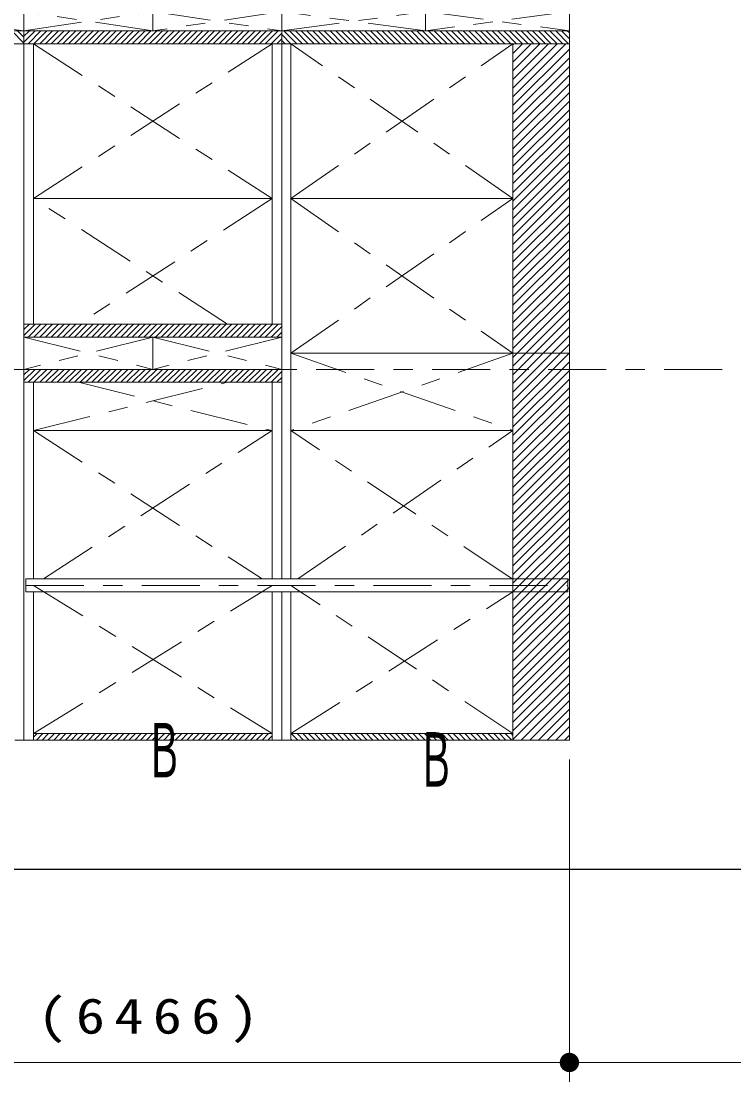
# Model space of a CAD drawing. Units: millimetres on the paper, scale 1:150. Extents: x -385 to 0, y -3 to 267.
# Drawn here: x -248.9 to -212.1, y 123.3 to 178.1 of the extents above; entities that cross this region are included whole.
import ezdxf
from ezdxf.enums import TextEntityAlignment as Align

# ---------------------------------------------------------------- set-up
doc = ezdxf.new("R2010")
doc.units = ezdxf.units.MM
doc.linetypes.add('USER2', pattern=[6, 3, -1, 1, -1])
doc.layers.add('1_150', color=7, linetype='Continuous', lineweight=13)
doc.styles.add('ＭＳ ゴシック', font='')
doc.styles.get('ＭＳ ゴシック').set_extended_font_data('MS Gothic')

# ---------------------------------------------------------------- blocks, each defined once
blk = doc.blocks.new('filled_dot')
at = {"color": 0, "linetype": 'Continuous', "lineweight": -2, "const_width": 1.25}
blk.add_lwpolyline([(-0.625, 0, 1), (0.625, 0, 1)], format="xyb", close=True, dxfattribs=at)

msp = doc.modelspace()

# ---------------------------------------------------------------- linework, layer by layer
at = {"layer": '1_150'}
for p, q in [((-248.795, 176.977), (-248.795, 179.31)), ((-235.461, 179.31), (-235.461, 176.977)), ((-220.578, 179.31), (-220.578, 176.977)), ((-242.128, 177.644), (-242.128, 178.644)), ((-228.02, 177.644), (-228.02, 178.644)), ((-220.578, 177.644), (-263.679, 177.644)), ((-248.795, 177.016), (-249.422, 177.644)), ((-248.795, 177.315), (-249.123, 177.644)), ((-248.795, 177.615), (-248.824, 177.644)), ((-248.795, 177.064), (-248.215, 177.644)), ((-248.795, 177.363), (-248.514, 177.644)), ((-248.582, 176.977), (-247.915, 177.644)), ((-248.283, 176.977), (-247.616, 177.644)), ((-247.983, 176.977), (-247.317, 177.644)), ((-247.684, 176.977), (-247.017, 177.644)), ((-247.385, 176.977), (-246.718, 177.644)), ((-247.085, 176.977), (-246.419, 177.644)), ((-246.786, 176.977), (-246.119, 177.644)), ((-246.487, 176.977), (-245.82, 177.644)), ((-246.187, 176.977), (-245.521, 177.644)), ((-245.888, 176.977), (-245.221, 177.644)), ((-245.589, 176.977), (-244.922, 177.644)), ((-245.289, 176.977), (-244.623, 177.644)), ((-244.99, 176.977), (-244.323, 177.644)), ((-244.691, 176.977), (-244.024, 177.644)), ((-244.391, 176.977), (-243.725, 177.644)), ((-244.092, 176.977), (-243.425, 177.644)), ((-243.793, 176.977), (-243.126, 177.644)), ((-243.493, 176.977), (-242.827, 177.644)), ((-243.194, 176.977), (-242.527, 177.644)), ((-242.895, 176.977), (-242.228, 177.644)), ((-242.595, 176.977), (-241.929, 177.644)), ((-242.296, 176.977), (-241.629, 177.644)), ((-241.997, 176.977), (-241.33, 177.644)), ((-241.697, 176.977), (-241.031, 177.644)), ((-241.398, 176.977), (-240.731, 177.644)), ((-241.099, 176.977), (-240.432, 177.644)), ((-240.799, 176.977), (-240.133, 177.644)), ((-240.5, 176.977), (-239.833, 177.644)), ((-240.201, 176.977), (-239.534, 177.644)), ((-239.901, 176.977), (-239.235, 177.644)), ((-239.602, 176.977), (-238.935, 177.644)), ((-239.303, 176.977), (-238.636, 177.644)), ((-239.003, 176.977), (-238.337, 177.644)), ((-238.704, 176.977), (-238.037, 177.644)), ((-238.405, 176.977), (-237.738, 177.644)), ((-238.105, 176.977), (-237.439, 177.644)), ((-237.806, 176.977), (-237.139, 177.644)), ((-237.507, 176.977), (-236.84, 177.644)), ((-237.207, 176.977), (-236.541, 177.644)), ((-236.908, 176.977), (-236.241, 177.644)), ((-236.608, 176.977), (-235.942, 177.644)), ((-236.309, 176.977), (-235.642, 177.644)), ((-236.01, 176.977), (-235.461, 177.526)), ((-235.71, 176.977), (-235.461, 177.226)), ((-234.986, 176.977), (-235.461, 177.452)), ((-235.285, 176.977), (-235.461, 177.153)), ((-234.687, 176.977), (-235.353, 177.644)), ((-234.387, 176.977), (-235.054, 177.644)), ((-234.088, 176.977), (-234.755, 177.644)), ((-233.789, 176.977), (-234.455, 177.644)), ((-233.489, 176.977), (-234.156, 177.644)), ((-233.19, 176.977), (-233.857, 177.644)), ((-232.891, 176.977), (-233.557, 177.644)), ((-232.591, 176.977), (-233.258, 177.644)), ((-232.292, 176.977), (-232.959, 177.644)), ((-231.993, 176.977), (-232.659, 177.644)), ((-231.693, 176.977), (-232.36, 177.644)), ((-231.394, 176.977), (-232.061, 177.644)), ((-231.095, 176.977), (-231.761, 177.644)), ((-230.795, 176.977), (-231.462, 177.644)), ((-230.496, 176.977), (-231.163, 177.644)), ((-230.197, 176.977), (-230.863, 177.644)), ((-229.897, 176.977), (-230.564, 177.644)), ((-229.598, 176.977), (-230.264, 177.644)), ((-229.298, 176.977), (-229.965, 177.644)), ((-228.999, 176.977), (-229.666, 177.644)), ((-228.7, 176.977), (-229.366, 177.644)), ((-228.4, 176.977), (-229.067, 177.644)), ((-228.101, 176.977), (-228.768, 177.644)), ((-227.802, 176.977), (-228.468, 177.644)), ((-227.502, 176.977), (-228.169, 177.644)), ((-227.203, 176.977), (-227.87, 177.644)), ((-226.904, 176.977), (-227.57, 177.644)), ((-226.604, 176.977), (-227.271, 177.644)), ((-226.305, 176.977), (-226.972, 177.644)), ((-226.006, 176.977), (-226.672, 177.644)), ((-225.706, 176.977), (-226.373, 177.644)), ((-225.407, 176.977), (-226.074, 177.644)), ((-225.108, 176.977), (-225.774, 177.644)), ((-224.808, 176.977), (-225.475, 177.644)), ((-224.509, 176.977), (-225.176, 177.644)), ((-224.21, 176.977), (-224.876, 177.644)), ((-223.91, 176.977), (-224.577, 177.644)), ((-223.611, 176.977), (-224.278, 177.644)), ((-223.312, 176.977), (-223.978, 177.644)), ((-223.012, 176.977), (-223.679, 177.644)), ((-222.713, 176.977), (-223.38, 177.644)), ((-222.414, 176.977), (-223.08, 177.644)), ((-222.114, 176.977), (-222.781, 177.644)), ((-221.815, 176.977), (-222.482, 177.644)), ((-221.516, 176.977), (-222.182, 177.644)), ((-221.216, 176.977), (-221.883, 177.644)), ((-220.917, 176.977), (-221.584, 177.644)), ((-220.618, 176.977), (-221.284, 177.644)), ((-220.578, 177.237), (-220.985, 177.644)), ((-220.578, 177.536), (-220.686, 177.644)), ((-220.578, 176.977), (-263.679, 176.977)), ((-248.795, 140.977), (-248.795, 176.977)), ((-248.295, 176.977), (-248.295, 162.477)), ((-235.961, 162.477), (-235.961, 176.977)), ((-235.461, 176.977), (-235.461, 149.31)), ((-234.981, 149.31), (-234.981, 176.977)), ((-223.497, 140.977), (-223.497, 176.977)), ((-223.497, 174.235), (-220.755, 176.977)), ((-223.497, 174.684), (-221.204, 176.977)), ((-223.497, 175.133), (-221.653, 176.977)), ((-223.497, 175.582), (-222.102, 176.977)), ((-223.497, 176.031), (-222.551, 176.977)), ((-223.497, 176.48), (-223.001, 176.976)), ((-223.497, 176.929), (-223.45, 176.976)), ((-223.497, 173.786), (-220.578, 176.705)), ((-220.578, 176.977), (-220.578, 140.977)), ((-223.497, 173.337), (-220.578, 176.256)), ((-223.497, 172.888), (-220.578, 175.807)), ((-223.497, 172.439), (-220.578, 175.358)), ((-223.497, 171.99), (-220.578, 174.909)), ((-223.497, 171.541), (-220.578, 174.46)), ((-223.497, 171.092), (-220.578, 174.011)), ((-223.497, 170.643), (-220.578, 173.562)), ((-223.497, 170.194), (-220.578, 173.113)), ((-223.497, 169.745), (-220.578, 172.664)), ((-223.497, 169.296), (-220.578, 172.215)), ((-223.497, 168.847), (-220.578, 171.766)), ((-223.497, 168.398), (-220.578, 171.317)), ((-223.497, 167.949), (-220.578, 170.868)), ((-223.497, 167.5), (-220.578, 170.419)), ((-223.497, 167.051), (-220.578, 169.97)), ((-223.497, 166.602), (-220.578, 169.521)), ((-248.295, 168.977), (-235.961, 168.977)), ((-234.981, 168.977), (-223.497, 168.977)), ((-223.497, 166.153), (-220.578, 169.072)), ((-223.497, 165.704), (-220.578, 168.623)), ((-223.497, 165.255), (-220.578, 168.174)), ((-223.497, 164.806), (-220.578, 167.725)), ((-223.497, 164.357), (-220.578, 167.276)), ((-223.497, 163.908), (-220.578, 166.827)), ((-223.497, 163.459), (-220.578, 166.378)), ((-223.497, 163.01), (-220.578, 165.929)), ((-223.497, 162.561), (-220.578, 165.48)), ((-223.497, 162.112), (-220.578, 165.031)), ((-223.497, 161.663), (-220.578, 164.582)), ((-223.497, 161.214), (-220.578, 164.133)), ((-220.578, 160.31), (-220.578, 164.448)), ((-223.497, 160.765), (-220.578, 163.684)), ((-223.497, 160.316), (-220.578, 163.235)), ((-248.795, 161.897), (-248.215, 162.477)), ((-248.795, 162.197), (-248.514, 162.477)), ((-248.795, 162.477), (-248.795, 159.477)), ((-235.461, 162.477), (-248.795, 162.477)), ((-248.582, 161.81), (-247.915, 162.477)), ((-248.283, 161.81), (-247.616, 162.477)), ((-247.983, 161.81), (-247.317, 162.477)), ((-247.684, 161.81), (-247.017, 162.477)), ((-247.385, 161.81), (-246.718, 162.477)), ((-247.085, 161.81), (-246.419, 162.477)), ((-246.786, 161.81), (-246.119, 162.477)), ((-246.487, 161.81), (-245.82, 162.477)), ((-246.187, 161.81), (-245.521, 162.477)), ((-245.888, 161.81), (-245.221, 162.477)), ((-245.589, 161.81), (-244.922, 162.477)), ((-245.289, 161.81), (-244.623, 162.477)), ((-244.99, 161.81), (-244.323, 162.477)), ((-244.691, 161.81), (-244.024, 162.477)), ((-244.391, 161.81), (-243.725, 162.477)), ((-244.092, 161.81), (-243.425, 162.477)), ((-243.793, 161.81), (-243.126, 162.477)), ((-243.493, 161.81), (-242.827, 162.477)), ((-243.194, 161.81), (-242.527, 162.477)), ((-242.895, 161.81), (-242.228, 162.477)), ((-242.595, 161.81), (-241.929, 162.477)), ((-242.296, 161.81), (-241.629, 162.477)), ((-241.997, 161.81), (-241.33, 162.477)), ((-241.697, 161.81), (-241.031, 162.477)), ((-241.398, 161.81), (-240.731, 162.477)), ((-241.099, 161.81), (-240.432, 162.477)), ((-240.799, 161.81), (-240.133, 162.477)), ((-240.5, 161.81), (-239.833, 162.477)), ((-240.201, 161.81), (-239.534, 162.477)), ((-239.901, 161.81), (-239.235, 162.477)), ((-239.602, 161.81), (-238.935, 162.477)), ((-239.303, 161.81), (-238.636, 162.477)), ((-239.003, 161.81), (-238.337, 162.477)), ((-238.704, 161.81), (-238.037, 162.477)), ((-238.405, 161.81), (-237.738, 162.477)), ((-238.105, 161.81), (-237.439, 162.477)), ((-237.806, 161.81), (-237.139, 162.477)), ((-237.507, 161.81), (-236.84, 162.477)), ((-237.207, 161.81), (-236.541, 162.477)), ((-236.908, 161.81), (-236.241, 162.477)), ((-236.608, 161.81), (-235.942, 162.477)), ((-236.309, 161.81), (-235.642, 162.477)), ((-236.01, 161.81), (-235.461, 162.359)), ((-235.461, 159.477), (-235.461, 162.477)), ((-223.497, 159.867), (-220.578, 162.786)), ((-223.497, 159.418), (-220.578, 162.337)), ((-235.461, 161.81), (-248.795, 161.81)), ((-242.128, 160.144), (-242.128, 161.81)), ((-235.71, 161.81), (-235.461, 162.06)), ((-223.497, 158.969), (-220.578, 161.888)), ((-223.497, 158.52), (-220.578, 161.439)), ((-234.981, 160.977), (-223.497, 160.977)), ((-223.539, 160.977), (-220.584, 160.977)), ((-223.497, 158.07), (-220.578, 160.99)), ((-248.795, 159.564), (-248.215, 160.144)), ((-248.795, 159.863), (-248.514, 160.144)), ((-248.795, 160.144), (-235.461, 160.144)), ((-248.582, 159.477), (-247.915, 160.144)), ((-248.283, 159.477), (-247.616, 160.144)), ((-247.983, 159.477), (-247.317, 160.144)), ((-247.684, 159.477), (-247.017, 160.144)), ((-247.385, 159.477), (-246.718, 160.144)), ((-247.085, 159.477), (-246.419, 160.144)), ((-246.786, 159.477), (-246.119, 160.144)), ((-246.487, 159.477), (-245.82, 160.144)), ((-246.187, 159.477), (-245.521, 160.144)), ((-245.888, 159.477), (-245.221, 160.144)), ((-245.589, 159.477), (-244.922, 160.144)), ((-245.289, 159.477), (-244.623, 160.144)), ((-244.99, 159.477), (-244.323, 160.144)), ((-244.691, 159.477), (-244.024, 160.144)), ((-244.391, 159.477), (-243.725, 160.144)), ((-244.092, 159.477), (-243.425, 160.144)), ((-243.793, 159.477), (-243.126, 160.144)), ((-243.493, 159.477), (-242.827, 160.144)), ((-243.194, 159.477), (-242.527, 160.144)), ((-242.895, 159.477), (-242.228, 160.144)), ((-242.595, 159.477), (-241.929, 160.144)), ((-242.296, 159.477), (-241.629, 160.144)), ((-241.997, 159.477), (-241.33, 160.144)), ((-241.697, 159.477), (-241.031, 160.144)), ((-241.398, 159.477), (-240.731, 160.144)), ((-241.099, 159.477), (-240.432, 160.144)), ((-240.799, 159.477), (-240.133, 160.144)), ((-240.5, 159.477), (-239.833, 160.144)), ((-240.201, 159.477), (-239.534, 160.144)), ((-239.901, 159.477), (-239.235, 160.144)), ((-239.602, 159.477), (-238.935, 160.144)), ((-239.303, 159.477), (-238.636, 160.144)), ((-239.003, 159.477), (-238.337, 160.144)), ((-238.704, 159.477), (-238.037, 160.144)), ((-238.405, 159.477), (-237.738, 160.144)), ((-238.105, 159.477), (-237.439, 160.144)), ((-237.806, 159.477), (-237.139, 160.144)), ((-237.507, 159.477), (-236.84, 160.144)), ((-237.207, 159.477), (-236.541, 160.144)), ((-236.908, 159.477), (-236.241, 160.144)), ((-236.608, 159.477), (-235.942, 160.144)), ((-236.309, 159.477), (-235.642, 160.144)), ((-223.497, 157.621), (-220.578, 160.541)), ((-236.01, 159.477), (-235.461, 160.026)), ((-235.71, 159.477), (-235.461, 159.726)), ((-223.497, 157.172), (-220.578, 160.092)), ((-223.497, 156.723), (-220.578, 159.643)), ((-248.795, 159.477), (-235.461, 159.477)), ((-248.295, 159.477), (-248.295, 149.31)), ((-235.961, 149.31), (-235.961, 159.477)), ((-223.497, 156.274), (-220.578, 159.194)), ((-223.497, 155.825), (-220.578, 158.745)), ((-223.497, 155.376), (-220.578, 158.296)), ((-223.497, 154.927), (-220.578, 157.846)), ((-223.497, 154.478), (-220.578, 157.397)), ((-248.295, 156.977), (-235.961, 156.977)), ((-234.981, 156.977), (-223.497, 156.977)), ((-223.497, 154.029), (-220.578, 156.948)), ((-223.497, 153.58), (-220.578, 156.499)), ((-223.497, 153.131), (-220.578, 156.05)), ((-223.497, 152.682), (-220.578, 155.601)), ((-223.497, 152.233), (-220.578, 155.152)), ((-223.497, 151.784), (-220.578, 154.703)), ((-223.497, 151.335), (-220.578, 154.254)), ((-223.497, 150.886), (-220.578, 153.805)), ((-223.497, 150.437), (-220.578, 153.356)), ((-223.497, 149.988), (-220.578, 152.907)), ((-223.497, 149.539), (-220.578, 152.458)), ((-223.497, 149.09), (-220.578, 152.009)), ((-223.497, 148.641), (-220.578, 151.56)), ((-223.497, 148.192), (-220.578, 151.111)), ((-223.497, 147.743), (-220.578, 150.662)), ((-223.497, 147.294), (-220.578, 150.213)), ((-223.497, 146.845), (-220.578, 149.764)), ((-248.706, 148.644), (-248.706, 149.31)), ((-248.706, 149.31), (-220.658, 149.31)), ((-223.497, 146.396), (-220.578, 149.315)), ((-220.658, 149.31), (-220.658, 148.644)), ((-248.706, 148.644), (-220.658, 148.644)), ((-248.295, 148.644), (-248.295, 140.977)), ((-235.961, 140.977), (-235.961, 148.644)), ((-235.461, 148.644), (-235.461, 140.977)), ((-234.981, 140.977), (-234.981, 148.644)), ((-223.497, 145.947), (-220.578, 148.866)), ((-223.497, 145.498), (-220.578, 148.417)), ((-223.497, 145.049), (-220.578, 147.968)), ((-223.497, 144.6), (-220.578, 147.519)), ((-223.497, 144.151), (-220.578, 147.07)), ((-223.497, 143.702), (-220.578, 146.621)), ((-223.497, 143.253), (-220.578, 146.172)), ((-223.497, 142.804), (-220.578, 145.723)), ((-223.497, 142.355), (-220.578, 145.274)), ((-223.497, 141.906), (-220.578, 144.825)), ((-223.497, 141.457), (-220.578, 144.376)), ((-223.497, 141.008), (-220.578, 143.927)), ((-223.079, 140.977), (-220.578, 143.478)), ((-222.63, 140.977), (-220.578, 143.029)), ((-222.181, 140.977), (-220.578, 142.58)), ((-221.732, 140.977), (-220.578, 142.131)), ((-221.283, 140.977), (-220.578, 141.682)), ((-249.275, 140.977), (-248.295, 140.977)), ((-235.961, 141.31), (-248.295, 141.31)), ((-248.295, 141.134), (-248.118, 141.31)), ((-248.295, 140.977), (-235.961, 140.977)), ((-248.152, 140.977), (-247.819, 141.31)), ((-247.853, 140.977), (-247.52, 141.31)), ((-247.554, 140.977), (-247.22, 141.31)), ((-247.254, 140.977), (-246.921, 141.31)), ((-246.955, 140.977), (-246.622, 141.31)), ((-246.656, 140.977), (-246.322, 141.31)), ((-246.356, 140.977), (-246.023, 141.31)), ((-246.057, 140.977), (-245.724, 141.31)), ((-245.758, 140.977), (-245.424, 141.31)), ((-245.458, 140.977), (-245.125, 141.31)), ((-245.159, 140.977), (-244.826, 141.31)), ((-244.86, 140.977), (-244.526, 141.31)), ((-244.56, 140.977), (-244.227, 141.31)), ((-244.261, 140.977), (-243.928, 141.31)), ((-243.962, 140.977), (-243.628, 141.31)), ((-243.662, 140.977), (-243.329, 141.31)), ((-243.363, 140.977), (-243.03, 141.31)), ((-243.064, 140.977), (-242.73, 141.31)), ((-242.764, 140.977), (-242.431, 141.31)), ((-242.465, 140.977), (-242.132, 141.31)), ((-242.166, 140.977), (-241.832, 141.31)), ((-241.866, 140.977), (-241.533, 141.31)), ((-241.567, 140.977), (-241.233, 141.31)), ((-241.267, 140.977), (-240.934, 141.31)), ((-240.968, 140.977), (-240.635, 141.31)), ((-240.669, 140.977), (-240.335, 141.31)), ((-240.369, 140.977), (-240.036, 141.31)), ((-240.07, 140.977), (-239.737, 141.31)), ((-239.771, 140.977), (-239.437, 141.31)), ((-239.471, 140.977), (-239.138, 141.31)), ((-239.172, 140.977), (-238.839, 141.31)), ((-238.873, 140.977), (-238.539, 141.31)), ((-238.573, 140.977), (-238.24, 141.31)), ((-238.274, 140.977), (-237.941, 141.31)), ((-237.975, 140.977), (-237.641, 141.31)), ((-237.675, 140.977), (-237.342, 141.31)), ((-237.376, 140.977), (-237.043, 141.31)), ((-237.077, 140.977), (-236.743, 141.31)), ((-236.777, 140.977), (-236.444, 141.31)), ((-236.478, 140.977), (-236.145, 141.31)), ((-236.179, 140.977), (-235.961, 141.194)), ((-235.961, 140.977), (-234.981, 140.977)), ((-223.497, 141.31), (-234.981, 141.31)), ((-234.933, 140.977), (-234.981, 141.024)), ((-234.981, 140.977), (-223.197, 140.977)), ((-234.634, 140.977), (-234.967, 141.31)), ((-234.335, 140.977), (-234.668, 141.31)), ((-234.035, 140.977), (-234.369, 141.31)), ((-233.736, 140.977), (-234.069, 141.31)), ((-233.437, 140.977), (-233.77, 141.31)), ((-233.137, 140.977), (-233.471, 141.31)), ((-232.838, 140.977), (-233.171, 141.31)), ((-232.539, 140.977), (-232.872, 141.31)), ((-232.239, 140.977), (-232.573, 141.31)), ((-231.94, 140.977), (-232.273, 141.31)), ((-231.641, 140.977), (-231.974, 141.31)), ((-231.341, 140.977), (-231.675, 141.31)), ((-231.042, 140.977), (-231.375, 141.31)), ((-230.743, 140.977), (-231.076, 141.31)), ((-230.443, 140.977), (-230.777, 141.31)), ((-230.144, 140.977), (-230.477, 141.31)), ((-229.845, 140.977), (-230.178, 141.31)), ((-229.545, 140.977), (-229.879, 141.31)), ((-229.246, 140.977), (-229.579, 141.31)), ((-228.946, 140.977), (-229.28, 141.31)), ((-228.647, 140.977), (-228.98, 141.31)), ((-228.348, 140.977), (-228.681, 141.31)), ((-228.048, 140.977), (-228.382, 141.31)), ((-227.749, 140.977), (-228.082, 141.31)), ((-227.45, 140.977), (-227.783, 141.31)), ((-227.15, 140.977), (-227.484, 141.31)), ((-226.851, 140.977), (-227.184, 141.31)), ((-226.552, 140.977), (-226.885, 141.31)), ((-226.252, 140.977), (-226.586, 141.31)), ((-225.953, 140.977), (-226.286, 141.31)), ((-225.654, 140.977), (-225.987, 141.31)), ((-225.354, 140.977), (-225.688, 141.31)), ((-225.055, 140.977), (-225.388, 141.31)), ((-224.756, 140.977), (-225.089, 141.31)), ((-224.456, 140.977), (-224.79, 141.31)), ((-224.157, 140.977), (-224.49, 141.31)), ((-223.858, 140.977), (-224.191, 141.31)), ((-223.558, 140.977), (-223.892, 141.31)), ((-223.497, 141.215), (-223.592, 141.31)), ((-223.197, 140.977), (-220.578, 140.977)), ((-220.834, 140.977), (-220.578, 141.233)), ((-220.577, 139.977), (-220.577, 123.31)), ((-220.577, 124.31), (-263.677, 124.31)), ((-167.244, 124.31), (-220.577, 124.31))]:
    msp.add_line(p, q, dxfattribs=at)
at = {"layer": '1_150', "linetype": 'USER2'}
for p, q in [((-256.405, 178.644), (-248.795, 177.644)), ((-242.128, 177.644), (-248.795, 178.644)), ((-248.795, 177.644), (-242.128, 178.644)), ((-235.461, 178.644), (-242.128, 177.644)), ((-242.128, 178.644), (-235.461, 177.644)), ((-228.02, 177.644), (-235.461, 178.644)), ((-235.461, 177.644), (-228.02, 178.644)), ((-220.578, 178.644), (-228.02, 177.644)), ((-228.02, 178.644), (-220.578, 177.644)), ((-248.295, 176.977), (-235.961, 168.977)), ((-248.295, 168.977), (-235.961, 176.977)), ((-234.981, 168.977), (-223.497, 176.977)), ((-223.497, 168.977), (-234.981, 176.977)), ((-238.274, 162.477), (-248.295, 168.977)), ((-235.961, 168.977), (-245.982, 162.477)), ((-234.981, 160.977), (-223.497, 168.977)), ((-234.981, 168.977), (-223.497, 160.977)), ((-248.795, 161.81), (-242.128, 160.144)), ((-242.128, 161.81), (-248.795, 160.144)), ((-235.461, 161.81), (-242.128, 160.144)), ((-242.128, 161.81), (-235.461, 160.144)), ((-223.497, 160.977), (-234.981, 156.977)), ((-234.981, 160.977), (-223.497, 156.977)), ((-275.682, 160.144), (-182.66, 160.144)), ((-248.295, 156.977), (-238.274, 159.477)), ((-245.982, 159.477), (-235.961, 156.977)), ((-248.295, 156.977), (-236.475, 149.31)), ((-247.781, 149.31), (-235.961, 156.977)), ((-223.543, 149.31), (-234.981, 156.977)), ((-234.635, 149.31), (-223.497, 156.977)), ((-248.706, 148.977), (-220.658, 148.977)), ((-248.295, 148.977), (-235.961, 141.31)), ((-248.295, 141.31), (-235.961, 148.977)), ((-223.497, 141.31), (-234.981, 148.977)), ((-234.981, 141.31), (-223.497, 148.644))]:
    msp.add_line(p, q, dxfattribs=at)
at = {"layer": '1_150', "lineweight": 25}
msp.add_line((-354.236, 134.31), (-87.57, 134.31), dxfattribs=at)

# ---------------------------------------------------------------- block references
at = {"layer": '1_150', "xscale": 0.4, "yscale": 0.4}
msp.add_blockref('filled_dot', (-220.577, 124.31), dxfattribs=at)
at = {"layer": '1_150', "xscale": 0.4, "yscale": 0.4, "rotation": 180}
msp.add_blockref('filled_dot', (-220.577, 124.31), dxfattribs=at)

# ---------------------------------------------------------------- texts
at = {"layer": '1_150', "style": 'ＭＳ ゴシック', "width": 0.5}
for p in [(-242.505, 141.861), (-228.44, 141.381)]:
    msp.add_text('Ｂ', height=2.815, dxfattribs=at).set_placement(p, align=Align.TOP_LEFT)
at = {"layer": '1_150', "insert": (-242.127, 125.31), "char_height": 1.833, "attachment_point": 8, "style": 'ＭＳ ゴシック'}
msp.add_mtext('\\T1.33;\\W1.2;(6466)', dxfattribs=at)

doc.saveas('drawing.dxf')
